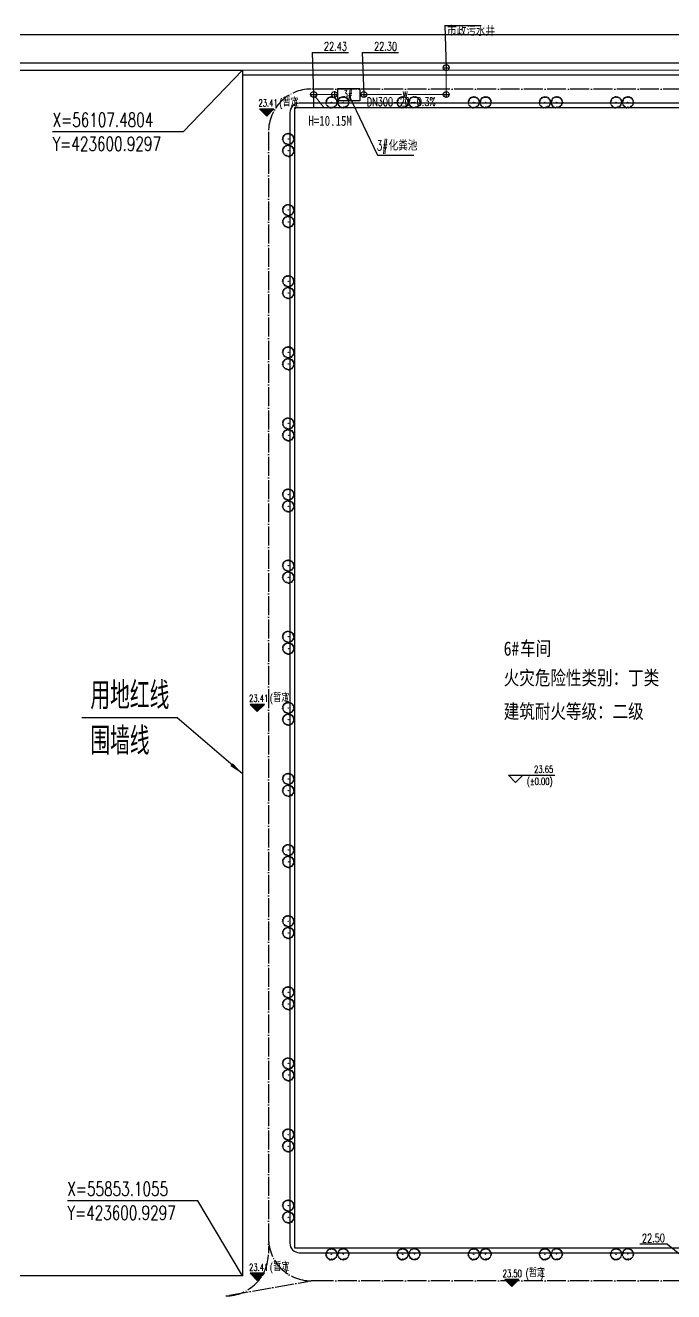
# Model space of a CAD drawing. Header units: millimetres. Extents: x 418304 to 847498, y 48187 to 111456.
# Drawn here: x 423555.2 to 423691.9, y 53684.4 to 53951.6 of the extents above; entities that cross this region are included whole.
import ezdxf

# ---------------------------------------------------------------- set-up
doc = ezdxf.new("R2010")
doc.units = ezdxf.units.MM
doc.header["$LTSCALE"] = 1000
doc.linetypes.add('DASH', pattern=[0.35, 0.25, -0.1])
doc.linetypes.add('DOTE', pattern=[2.42, 2, -0.2, 0.02, -0.2])
for name, color, linetype in [('0000-部件字体标注', 3, 'Continuous'), ('A绿-1', 82, 'Continuous'), ('DIM_COOR', 3, 'Continuous'), ('DIM_ELEV', 3, 'Continuous'), ('DIM_LEAD', 3, 'Continuous'), ('PIPE-污水', 6, 'Continuous'), ('PUB_TEXT', 7, 'Continuous'), ('TEXT_污水', 7, 'Continuous'), ('TWT_TEXT', 7, 'Continuous'), ('VPIPE-污水', 2, 'Continuous'), ('WELL_污水', 6, 'Continuous'), ('建设布局', 7, 'Continuous'), ('道路', 4, 'Continuous'), ('道路中心线', 1, 'DOTE'), ('道路网', 7, 'Continuous')]:
    doc.layers.add(name, color=color, linetype=linetype)
doc.styles.add('_TCH_DIM', font='SIMPLEX', dxfattribs={"bigfont": 'GBCBIG'})
doc.styles.add('_TWT_PIPETEXT', font='SIMPLEX', dxfattribs={"width": 0.8, "height": 3.5, "bigfont": 'HZTXT'})
doc.styles.add('黑体', font='simhei.ttf', dxfattribs={"width": 0.8, "height": 3.5})
doc.linetypes.add('FENCELINE2', pattern='A,0.25,-0.1,[132,ltypeshp.shx,S=0.1,R=0,X=-0.1,Y=0],-0.1,1', length=1.45)

# ---------------------------------------------------------------- blocks, each defined once
blk = doc.blocks.new('wetrewtewtre')
at = {"layer": '道路网', "color": 8, "linetype": 'Continuous'}
for p, q in [((423342.15, 56114.98), (423786.51, 56114.98)), ((423342.15, 56114.98), (423786.51, 56114.98)), ((423342.15, 56108.98), (423786.51, 56108.98)), ((423342.15, 56108.98), (423786.51, 56108.98))]:
    blk.add_line(p, q, dxfattribs=at)
blk = doc.blocks.new('004')
at = {"layer": 'A绿-1', "color": 8}
for p, q in [((-1068, 284), (-1052, 317)), ((-942, 226), (-1068, 284)), ((-1060, 128), (-1052, 186)), ((-966, 56), (-1060, 128)), ((-1052, 317), (-911, 278)), ((-1052, 186), (-950, 121)), ((-1052, -69), (-1052, 3)), ((-1052, 3), (-966, -3)), ((-982, 428), (-966, 461)), ((-927, 415), (-982, 428)), ((-966, 461), (-864, 454)), ((-966, -3), (-966, 56)), ((-950, 121), (-942, 226)), ((-942, 369), (-927, 415)), ((-887, 324), (-942, 369)), ((-911, 278), (-887, 324)), ((-872, 605), (-895, 533)), ((-895, 533), (-864, 481)), ((-825, 585), (-872, 605)), ((-864, 454), (-840, 461)), ((-793, 644), (-825, 585)), ((-762, 716), (-809, 677)), ((-809, 677), (-793, 644)), ((-699, 834), (-770, 749)), ((-770, 749), (-723, 742)), ((-723, 651), (-762, 716)), ((-723, 742), (-691, 683)), ((-691, 683), (-723, 651)), ((-691, 762), (-699, 834)), ((-534, 794), (-691, 762)), ((-511, 892), (-605, 840)), ((-605, 840), (-534, 794)), ((-456, 866), (-511, 892)), ((-401, 899), (-456, 866)), ((-354, 971), (-440, 997)), ((-440, 997), (-401, 899)), ((-283, 860), (-354, 971)), ((-276, 925), (-283, 860)), ((-244, 925), (-276, 925)), ((-205, 1023), (-268, 997)), ((-268, 997), (-244, 925)), ((-182, 945), (-205, 1023)), ((-134, 964), (-182, 945)), ((70, 1036), (-9, 1030)), ((-9, 1030), (-9, 991)), ((70, 977), (70, 1036)), ((93, 938), (70, 977)), ((132, 906), (93, 938)), ((179, 1023), (132, 906)), ((250, 1017), (179, 1023)), ((266, 945), (250, 1017)), ((321, 912), (266, 945)), ((360, 945), (321, 977)), ((321, 977), (321, 912)), ((360, 847), (360, 945)), ((399, 814), (360, 847)), ((438, 853), (399, 814)), ((478, 827), (438, 853)), ((525, 879), (478, 827)), ((564, 847), (525, 879)), ((532, 768), (564, 847)), ((572, 703), (532, 768)), ((564, 670), (572, 703)), ((595, 638), (564, 670)), ((658, 664), (595, 638)), ((697, 618), (658, 664)), ((744, 670), (697, 618)), ((783, 605), (744, 670)), ((791, 481), (783, 605)), ((830, 500), (791, 481)), ((807, 409), (870, 487)), ((838, 343), (807, 409)), ((870, 487), (830, 500)), ((932, 363), (838, 343)), ((932, 200), (885, 200)), ((885, 200), (909, 160)), ((925, 101), (901, 69)), ((901, 69), (972, 16)), ((909, 278), (964, 311)), ((932, 232), (909, 278)), ((909, 160), (972, 160)), ((972, 160), (925, 101)), ((964, 311), (932, 363)), ((972, 16), (972, -69)), ((-1044, -154), (-1068, -193)), ((-1068, -193), (-1029, -219)), ((-989, -108), (-1052, -69)), ((-982, -173), (-1044, -154)), ((-1029, -219), (-1005, -166)), ((-1013, -278), (-989, -258)), ((-997, -310), (-1013, -278)), ((-919, -356), (-997, -310)), ((-974, -173), (-989, -108)), ((-989, -258), (-950, -278)), ((-934, -180), (-974, -173)), ((-950, -278), (-927, -251)), ((-942, -526), (-927, -480)), ((-864, -500), (-942, -526)), ((-927, -251), (-934, -180)), ((-927, -480), (-887, -441)), ((-887, -441), (-919, -356)), ((-887, -585), (-840, -533)), ((-848, -644), (-887, -585)), ((-840, -533), (-864, -500)), ((-801, -585), (-848, -644)), ((-762, -618), (-801, -585)), ((-636, -729), (-715, -657)), ((-683, -788), (-636, -729)), ((-629, -853), (-683, -788)), ((-574, -801), (-629, -853)), ((-401, -853), (-574, -801)), ((-425, -944), (-401, -853)), ((-385, -964), (-425, -944)), ((-338, -944), (-385, -964)), ((-299, -944), (-338, -944)), ((-260, -1010), (-299, -944)), ((-229, -912), (-260, -1010)), ((-182, -912), (-229, -912)), ((-189, -1010), (-182, -912)), ((-127, -1023), (-189, -1010)), ((-119, -938), (-127, -1023)), ((-56, -958), (-119, -938)), ((-56, -1010), (-56, -958)), ((-17, -997), (-56, -1010)), ((70, -1016), (-17, -997)), ((109, -925), (70, -951)), ((70, -951), (70, -1016)), ((132, -1023), (109, -925)), ((195, -997), (132, -1023)), ((226, -944), (164, -944)), ((164, -944), (195, -997)), ((250, -984), (226, -944)), ((297, -964), (250, -984)), ((297, -833), (274, -918)), ((274, -918), (297, -964)), ((328, -912), (297, -833)), ((360, -918), (328, -912)), ((383, -892), (360, -918)), ((407, -866), (383, -892)), ((438, -873), (407, -866)), ((423, -886), (438, -873)), ((454, -918), (423, -886)), ((470, -807), (446, -801)), ((446, -801), (485, -853)), ((564, -853), (454, -918)), ((509, -794), (470, -807)), ((485, -853), (548, -833)), ((556, -735), (493, -761)), ((493, -761), (509, -794)), ((548, -833), (564, -853)), ((650, -794), (556, -735)), ((674, -761), (650, -794)), ((705, -637), (666, -683)), ((666, -683), (674, -761)), ((760, -650), (705, -637)), ((783, -618), (760, -650)), ((776, -513), (768, -552)), ((768, -552), (830, -585)), ((799, -448), (776, -513)), ((807, -618), (783, -618)), ((815, -493), (799, -448)), ((830, -585), (807, -618)), ((862, -474), (815, -493)), ((870, -278), (846, -336)), ((846, -336), (885, -435)), ((885, -435), (862, -474)), ((948, -310), (870, -278)), ((972, -69), (901, -95)), ((901, -95), (901, -180)), ((901, -180), (948, -219)), ((948, -219), (972, -271)), ((972, -271), (948, -310))]:
    blk.add_line(p, q, dxfattribs=at)
blk.add_circle((-32, 10), 31.3, dxfattribs=at)
blk = doc.blocks.new('$TWTSYS$00000374')
for p, q in [((-0.5, 0, 0), (0.5, 0, 0)), ((0, 0.5, 0), (0, -0.5, 0))]:
    blk.add_line(p, q)
blk.add_circle((0, 0, 0), 0.5)

msp = doc.modelspace()

# ---------------------------------------------------------------- hatches: boundary and pattern name
at = {"layer": 'DIM_ELEV'}
for points in [[(423606.064, 53932.457), (423604.564, 53933.957), (423607.564, 53933.957)], [(423604.08, 53806.835), (423605.58, 53808.335), (423602.58, 53808.335)], [(423604.08, 53686.835), (423605.58, 53688.335), (423602.58, 53688.335)], [(423657.737, 53685.517), (423659.237, 53687.017), (423656.237, 53687.017)]]:
    msp.add_hatch(color=256, dxfattribs=at).paths.add_polyline_path(points)

# ---------------------------------------------------------------- linework, layer by layer
at = {"color": 1, "linetype": 'DASH', "ltscale": 0.02, "const_width": 0.2}
msp.add_lwpolyline([(423795.015, 53547.806), (423431.612, 53547.84), (423431.612, 53687.774), (423600.93, 53687.774), (423600.93, 53942.149), (423785.939, 53942.149), (423795.015, 53933.981), (423795.015, 53547.806)], dxfattribs=at)
at = {"linetype": 'FENCELINE2', "ltscale": 0.005, "const_width": 0.1}
msp.add_lwpolyline([(423795.015, 53547.806), (423431.612, 53547.84), (423431.612, 53687.774), (423600.93, 53687.774), (423600.93, 53942.149), (423785.939, 53942.149), (423795.015, 53933.981), (423795.015, 53813.361)], dxfattribs=at)
msp.add_lwpolyline([(423702.41, 53693.674), (423702.41, 53934.149), (423611.93, 53934.149), (423611.93, 53693.674)], close=True)
at = {"layer": '0000-部件字体标注'}
for p, q in [((423623.393, 53936.884), (423629.439, 53924.187)), ((423629.439, 53924.187), (423637.108, 53924.187))]:
    msp.add_line(p, q, dxfattribs=at)
at = {"layer": 'DIM_COOR', "color": 3}
for p, q in [((423600.93, 53942.149), (423588.409, 53929.124)), ((423588.409, 53929.124), (423560.909, 53929.124)), ((423591.524, 53703.615), (423564.024, 53703.615)), ((423600.93, 53687.774), (423591.524, 53703.615))]:
    msp.add_line(p, q, dxfattribs=at)
at = {"layer": 'DIM_ELEV'}
for p, q in [((423606.064, 53932.457), (423604.564, 53933.957)), ((423604.564, 53933.957), (423607.564, 53933.957)), ((423606.064, 53932.457), (423607.564, 53933.957)), ((423604.08, 53806.835), (423602.58, 53808.335)), ((423605.58, 53808.335), (423602.58, 53808.335)), ((423604.08, 53806.835), (423605.58, 53808.335)), ((423658.541, 53791.878), (423657.041, 53793.378)), ((423657.041, 53793.378), (423666.769, 53793.378)), ((423658.541, 53791.878), (423660.041, 53793.378)), ((423604.08, 53686.835), (423602.58, 53688.335)), ((423605.58, 53688.335), (423602.58, 53688.335)), ((423604.08, 53686.835), (423605.58, 53688.335)), ((423657.737, 53685.517), (423656.237, 53687.017)), ((423659.237, 53687.017), (423656.237, 53687.017)), ((423657.737, 53685.517), (423659.237, 53687.017))]:
    msp.add_line(p, q, dxfattribs=at)
at = {"layer": 'DIM_LEAD'}
for p, q in [((423587.161, 53805.512), (423567.069, 53805.512)), ((423600.93, 53793.685), (423587.161, 53805.512))]:
    msp.add_line(p, q, dxfattribs=at)
msp.add_lwpolyline([(423600.93, 53793.685, 0, 0.8, 0), (423598.654, 53795.64, 0, 0, 0)], format="xyseb", dxfattribs=at)
at = {"layer": 'PIPE-污水', "linetype": 'Continuous', "ltscale": 0.005, "const_width": 0.25}
for points in [[(423643.896, 53942.024), (423643.896, 53937.624)], [(423615.948, 53936.374), (423615.948, 53934.149)], [(423616.334, 53936.507), (423618.181, 53934.149)], [(423616.573, 53936.999), (423619.717, 53936.999)], [(423627.14, 53936.999), (423634.526, 53936.999)], [(423635.788, 53936.999), (423643.271, 53936.999)]]:
    msp.add_lwpolyline(points, dxfattribs=at)
at = {"layer": 'TWT_TEXT', "color": 6}
for p, q in [((423643.595, 53951.527), (423651.237, 53951.527)), ((423643.595, 53951.527), (423643.896, 53942.649)), ((423615.647, 53945.878), (423623.289, 53945.878)), ((423615.647, 53945.878), (423615.948, 53936.999)), ((423626.214, 53945.878), (423633.857, 53945.878)), ((423626.214, 53945.878), (423626.515, 53936.999)), ((423690.536, 53694.453, 310.848), (423684.711, 53694.453, 310.848)), ((423690.536, 53694.453, 310.848), (423697.23, 53689.025))]:
    msp.add_line(p, q, dxfattribs=at)
at = {"layer": 'VPIPE-污水', "color": 6, "ltscale": 0.05}
msp.add_lwpolyline([(423621.025, 53938.273), (423625.7, 53938.273), (423625.7, 53935.654), (423621.025, 53935.654)], close=True, dxfattribs=at)
at = {"layer": '建设布局', "color": 1, "linetype": 'Continuous', "flags": 128}
msp.add_lwpolyline([(423516.312, 53942.149), (423600.93, 53942.149), (423600.93, 53687.774), (423431.612, 53687.774), (423431.612, 53784.649), (423516.312, 53784.649)], close=True, dxfattribs=at)
msp.add_lwpolyline([(423516.312, 53942.149), (423600.93, 53942.149), (423600.93, 53687.774), (423431.612, 53687.774), (423431.612, 53784.649), (423516.312, 53784.649)], close=True, dxfattribs=at)
at = {"layer": '道路', "color": 8}
msp.add_line((423600.93, 53941.149), (423782.015, 53941.149), dxfattribs=at)
msp.add_lwpolyline([(423703.41, 53694.674), (423703.41, 53933.149, 0.4142136), (423701.41, 53935.149), (423612.93, 53935.149, 0.4142136), (423610.93, 53933.149), (423610.93, 53694.674, 0.4142136), (423612.93, 53692.674), (423701.41, 53692.674, 0.4142136)], format="xyb", close=True, dxfattribs=at)
at = {"layer": '道路中心线', "color": 8, "linetype": 'DOTE', "ltscale": 0.002}
for p, q in [((423776.952, 53938.149), (423615.43, 53938.149)), ((423606.43, 53929.149), (423606.43, 53692.548)), ((423598.209, 53683.686), (423614.651, 53686.599)), ((423776.952, 53686.737), (423616.221, 53686.737))]:
    msp.add_line(p, q, dxfattribs=at)
for centre, start, end in [((423615.43, 53929.149), 90, 180), ((423615.43, 53695.737), 180, 270), ((423597.43, 53692.548), 270, 0), ((423616.221, 53677.737), 90, 100.04531)]:
    msp.add_arc(centre, 9, start, end, dxfattribs=at)

# ---------------------------------------------------------------- block references
msp.add_blockref('wetrewtewtre', (0, -2165.331))
at = {"layer": 'A绿-1', "xscale": 0.001167051214724779, "yscale": 0.00116705121472478, "zscale": -0.00116705121472478}
for p, rotation in [((423619.701, 53935.388), 110.3603193262186), ((423622.179, 53935.402), 110.3603193262186), ((423634.701, 53935.388), 110.3603193262186), ((423637.179, 53935.402), 110.3603193262186), ((423649.701, 53935.388), 110.3603193262186), ((423652.179, 53935.402), 110.3603193262186), ((423664.701, 53935.388), 110.3603193262186), ((423667.179, 53935.402), 110.3603193262186), ((423679.701, 53935.388), 110.3603193262186), ((423682.179, 53935.402), 110.3603193262186), ((423610.569, 53927.601), 200.3603193262186), ((423610.583, 53925.123), 200.3603193262186), ((423610.569, 53912.601), 200.3603193262186), ((423610.583, 53910.123), 200.3603193262186), ((423610.569, 53897.601), 200.3603193262186), ((423610.583, 53895.123), 200.3603193262186), ((423610.569, 53882.601), 200.3603193262186), ((423610.583, 53880.123), 200.3603193262186), ((423610.569, 53867.601), 200.3603193262186), ((423610.583, 53865.123), 200.3603193262186), ((423610.569, 53852.601), 200.3603193262186), ((423610.583, 53850.123), 200.3603193262186), ((423610.569, 53837.601), 200.3603193262186), ((423610.583, 53835.123), 200.3603193262186), ((423610.569, 53822.601), 200.3603193262186), ((423610.583, 53820.123), 200.3603193262186), ((423610.569, 53807.601), 200.3603193262186), ((423610.583, 53805.123), 200.3603193262186), ((423610.569, 53792.601), 200.3603193262186), ((423610.583, 53790.123), 200.3603193262186), ((423610.569, 53777.601), 200.3603193262186), ((423610.583, 53775.123), 200.3603193262186), ((423610.569, 53762.601), 200.3603193262186), ((423610.583, 53760.123), 200.3603193262186), ((423610.569, 53747.601), 200.3603193262186), ((423610.583, 53745.123), 200.3603193262186), ((423610.569, 53732.601), 200.3603193262186), ((423610.583, 53730.123), 200.3603193262186), ((423610.569, 53717.601), 200.3603193262186), ((423610.583, 53715.123), 200.3603193262186), ((423610.569, 53702.601), 200.3603193262186), ((423610.583, 53700.123), 200.3603193262186), ((423619.701, 53692.391), 110.3603193262186), ((423622.179, 53692.405), 110.3603193262186), ((423634.701, 53692.391), 110.3603193262186), ((423637.179, 53692.405), 110.3603193262186), ((423649.701, 53692.391), 110.3603193262186), ((423652.179, 53692.405), 110.3603193262186), ((423664.701, 53692.391), 110.3603193262186), ((423667.179, 53692.405), 110.3603193262186), ((423679.701, 53692.391), 110.3603193262186), ((423682.179, 53692.405), 110.3603193262186)]:
    msp.add_blockref('004', p, dxfattribs=dict(at, rotation=rotation))
at = {"layer": 'WELL_污水', "xscale": 1.25, "yscale": 1.25, "zscale": 1.25}
for p in [(423643.896, 53942.649), (423615.948, 53936.999), (423620.342, 53936.999), (423626.515, 53936.999), (423643.896, 53936.999)]:
    msp.add_blockref('$TWTSYS$00000374', p, dxfattribs=at)

# ---------------------------------------------------------------- texts
at = {"layer": 'PUB_TEXT'}
for s, height, style, width, p in [('23.41', 1.4875, '_TCH_DIM', 0.705882, (423604.321, 53934.482)), ('(', 1.488, '_TCH_DIM', 0.705882, (423608.721, 53934.482)), (')', 1.488, '_TCH_DIM', 0.705882, (423611.878, 53934.482)), ('X=56107.4804', 2.975, '_TCH_DIM', 0.705882, (423560.909, 53930.174)), ('H=10.15M', 2.103, '黑体', 0.8, (423614.847, 53930.395)), ('Y=423600.9297', 2.975, '_TCH_DIM', 0.705882, (423560.909, 53925.099)), ('6#', 3.0042, '黑体', 0.8, (423656.027, 53818.629)), ('车间', 3.0042, '黑体', 0.8, (423659.484, 53818.629)), ('火灾危险性类别：丁类', 3.0042, '黑体', 0.8, (423656.027, 53812.445)), ('23.41', 1.4875, '_TCH_DIM', 0.705882, (423602.336, 53808.86)), ('(', 1.488, '_TCH_DIM', 0.705882, (423606.736, 53808.86)), (')', 1.488, '_TCH_DIM', 0.705882, (423609.893, 53808.86)), ('建筑耐火等级：二级', 3.0042, '黑体', 0.8, (423656.027, 53805.365)), ('23.65', 1.4875, '_TCH_DIM', 0.705882, (423662.419, 53793.903)), ('(%%P0.00)', 1.4875, '_TCH_DIM', 0.705882, (423660.919, 53791.366)), ('X=55853.1055', 2.975, '_TCH_DIM', 0.705882, (423564.024, 53704.665)), ('Y=423600.9297', 2.975, '_TCH_DIM', 0.705882, (423564.024, 53699.59)), ('23.41', 1.4875, '_TCH_DIM', 0.705882, (423602.336, 53688.86)), ('(', 1.488, '_TCH_DIM', 0.705882, (423606.736, 53688.86)), (')', 1.488, '_TCH_DIM', 0.705882, (423609.893, 53688.86)), ('23.50', 1.4875, '_TCH_DIM', 0.705882, (423655.802, 53687.542)), ('(', 1.488, '_TCH_DIM', 0.705882, (423660.652, 53687.542)), (')', 1.488, '_TCH_DIM', 0.705882, (423663.81, 53687.542))]:
    msp.add_text(s, height=height, dxfattribs=dict(at, style=style, width=width)).set_placement(p)
at = {"layer": 'PUB_TEXT', "style": '_TCH_DIM'}
for s, height, p in [('暂定', 1.6879, (423609.421, 53934.482)), ('用地红线', 5.7872, (423568.869, 53807.312)), ('暂定', 1.6879, (423607.436, 53808.86)), ('围墙线', 5.7872, (423568.869, 53797.712)), ('暂定', 1.6879, (423607.436, 53688.86)), ('暂定', 1.6879, (423661.352, 53687.542))]:
    msp.add_text(s, height=height, dxfattribs=at).set_placement(p)
at = {"layer": 'TEXT_污水', "style": '_TWT_PIPETEXT', "width": 0.64}
msp.add_text('W', height=1.25, dxfattribs=at).set_placement((423634.776, 53936.374))
at = {"layer": 'TWT_TEXT', "color": 6, "style": '_TCH_DIM'}
msp.add_text('市政污水井', height=2.0255, rotation=359.35979, dxfattribs=at).set_placement((423644.067, 53949.415, 62.17))
at = {"layer": 'TWT_TEXT', "color": 6, "style": '_TCH_DIM', "width": 0.705882}
for s, height, rotation, p in [('22.43', 1.785, 359.35979, (423618.109, 53946.286, 62.17)), ('22.30', 1.785, 359.35979, (423628.676, 53946.286, 62.17)), ('3#', 1.5232, 0.64021, (423622.252, 53936.348)), ('DN300-20-0.3%', 1.785, 0.14551, (423627.141, 53934.551)), ('22.50', 1.785, 0.64021, (423685.168, 53694.826, 310.848))]:
    msp.add_text(s, height=height, rotation=rotation, dxfattribs=at).set_placement(p)
at = {"layer": 'TWT_TEXT', "style": '_TWT_PIPETEXT'}
for s, width, p in [('3#', 0.64, (423629.265, 53925.172)), ('化粪池', 0.8, (423631.761, 53925.172))]:
    msp.add_text(s, height=2.1, dxfattribs=dict(at, width=width)).set_placement(p)

doc.saveas('drawing.dxf')
